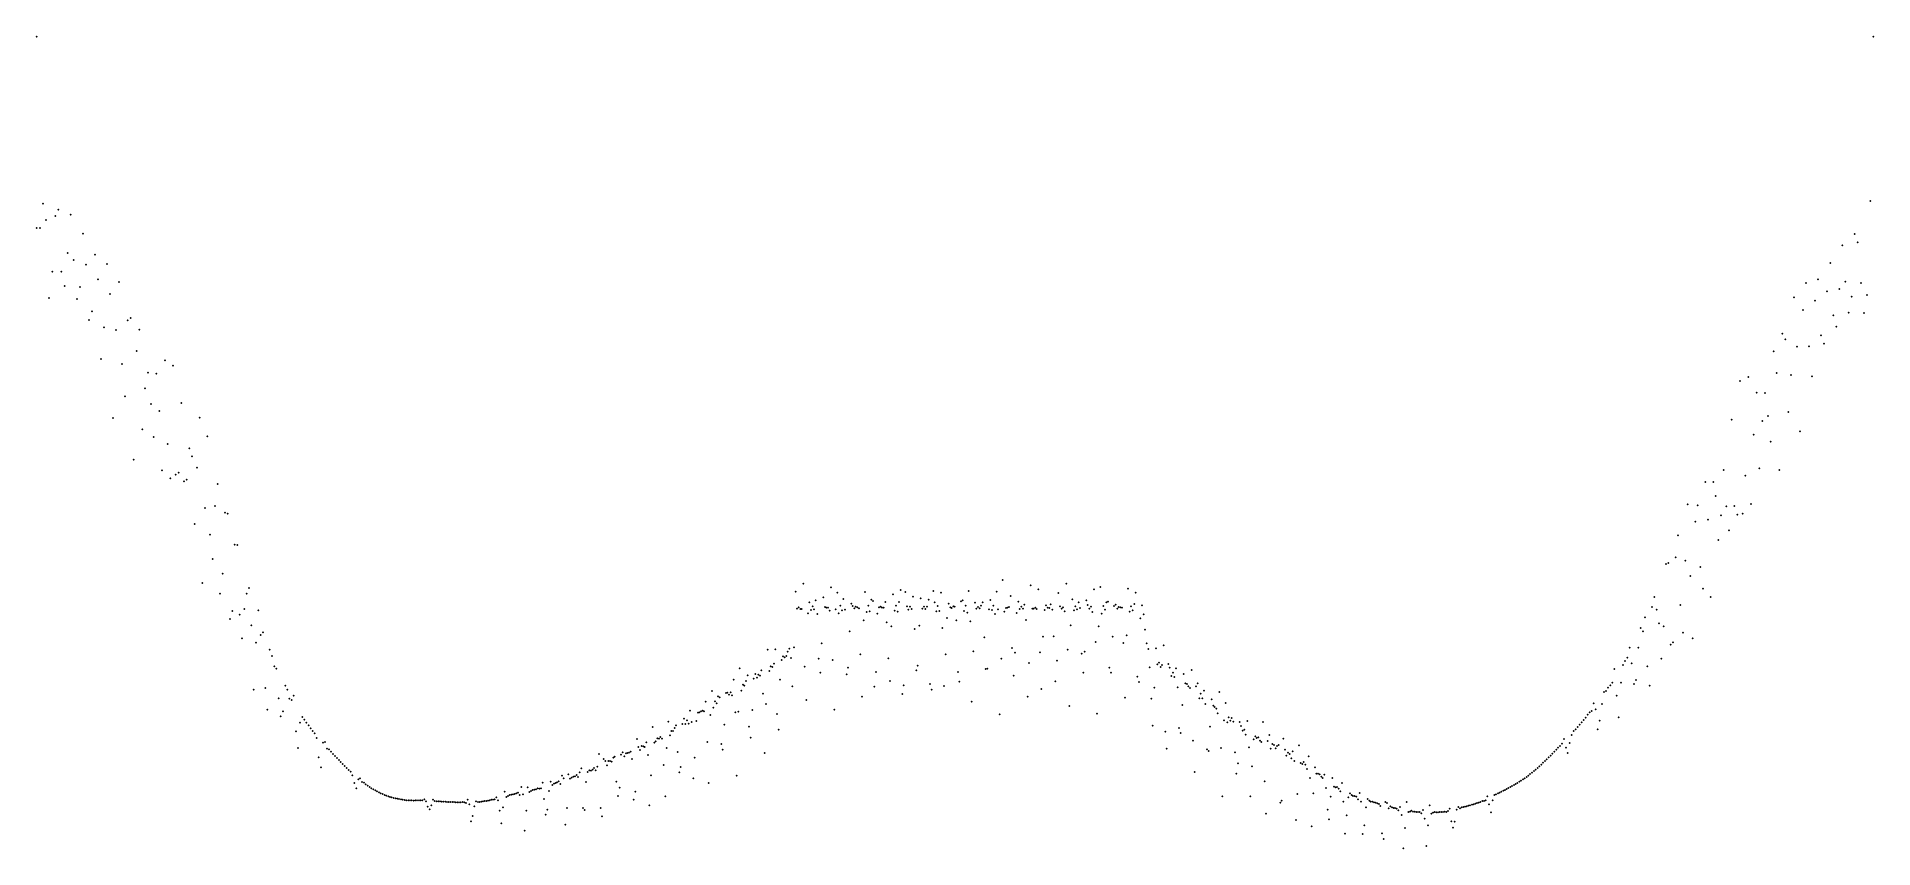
# Model space of a CAD drawing. Header units: metres. Extents: x 0 to 359, y 54 to 213.
import ezdxf

# ---------------------------------------------------------------- set-up
doc = ezdxf.new("R2010")
doc.units = ezdxf.units.M

msp = doc.modelspace()

# ---------------------------------------------------------------- linework, layer by layer
for p in [(0, 213.24), (359.39, 213.24), (1.21, 180.57), (358.79, 181.09), (1.82, 177.37), (3.63, 178.16), (4.24, 179.36), (6.65, 178.42), (0, 175.77), (0.61, 175.77), (9.04, 174.72), (355.76, 174.6), (356.37, 173.01), (6.04, 170.92), (7.25, 169.56), (11.42, 170.56), (350.96, 168.98), (353.35, 172.41), (3.03, 167.28), (4.84, 167.26), (9.64, 168.61), (12.01, 165.73), (13.77, 168.78), (348.58, 165.78), (2.42, 162.11), (5.44, 164.43), (7.85, 161.93), (8.44, 164.22), (14.36, 162.89), (16.1, 165.26), (343.9, 162.24), (346.23, 165.03), (350.36, 163.37), (352.75, 163.85), (353.96, 165.31), (355.16, 162.38), (356.97, 165.02), (358.18, 162.66), (10.83, 159.46), (18.39, 158.19), (345.64, 159.77), (347.99, 161.58), (351.56, 158.72), (354.56, 159.24), (357.58, 159.16), (10.23, 157.82), (13.19, 156.33), (15.52, 155.83), (17.82, 157.73), (20.09, 155.88), (341.6, 155.14), (349.17, 154.81), (352.15, 156.5), (19.53, 151.71), (339.9, 151.67), (342.17, 153.99), (344.48, 152.57), (346.81, 152.61), (349.77, 153.15), (12.6, 150.16), (16.67, 149.18), (21.77, 147.5), (25.07, 149.87), (26.68, 148.84), (340.47, 147.39), (21.21, 144.39), (23.43, 147.28), (333.3, 145.87), (334.92, 146.61), (343.32, 147.03), (347.4, 146.78), (17.25, 142.83), (22.33, 141.34), (28.27, 141.56), (336.56, 143.58), (338.22, 143.5), (14.94, 138.63), (23.98, 139.98), (31.9, 138.7), (331.71, 138.3), (337.66, 138.03), (338.78, 139.03), (342.75, 139.78), (20.65, 136.42), (22.88, 134.86), (25.61, 133.55), (33.41, 135.05), (336.01, 135.33), (339.34, 133.97), (345.06, 136.02), (18.96, 130.46), (29.84, 132.67), (30.36, 131.1), (24.52, 128.37), (26.15, 126.77), (27.22, 127.49), (27.75, 127.94), (28.8, 126.23), (29.32, 126.56), (31.39, 128.89), (326.55, 126.11), (328.07, 126.1), (330.13, 128.44), (334.38, 127.35), (337.11, 128.76), (341.03, 128.43), (35.39, 125.69), (328.58, 123.32), (32.91, 121.02), (34.9, 121.36), (36.85, 120.09), (37.34, 119.91), (323.1, 121.74), (325.06, 121.52), (327.06, 118.73), (329.61, 119.58), (330.65, 121.35), (332.23, 121.36), (332.77, 119.66), (333.84, 119.9), (335.46, 121.78), (30.88, 117.87), (33.91, 115.78), (321.18, 115.66), (324.56, 118.33), (331.18, 116.63), (38.76, 113.82), (39.24, 113.72), (329.1, 114.74), (34.41, 111.02), (36.37, 108.17), (318.83, 110), (319.29, 110.21), (320.7, 111.35), (322.61, 110.67), (325.55, 109.45), (32.41, 106.3), (35.88, 104.23), (41.1, 104.23), (41.56, 105.35), (148.49, 104.63), (150, 106.17), (155.45, 105.47), (156.66, 104.41), (162.11, 104.52), (169.07, 104.97), (169.98, 104.57), (175.43, 104.73), (176.94, 104.42), (182.39, 104.77), (187.84, 104.59), (189.05, 106.9), (194.49, 105.84), (196.01, 105.1), (199.94, 104.37), (201.46, 106.15), (206.9, 105.09), (208.11, 105.53), (213.56, 105.21), (215.08, 104.41), (323.58, 107.69), (326.05, 105.18), (38.29, 100.8), (40.64, 101.25), (43.37, 100.94), (148.79, 101.26), (149.09, 101.54), (149.4, 101.24), (149.7, 101.25), (151.21, 102.5), (151.52, 101.02), (151.82, 101.75), (152.12, 101.15), (152.42, 102.91), (153.94, 103.49), (154.24, 101.62), (154.54, 101.46), (154.84, 101.46), (155.15, 100.9), (156.36, 101.14), (157.27, 101.9), (157.57, 100.94), (157.87, 103.19), (158.17, 101.09), (159.38, 102.29), (159.69, 101.81), (159.99, 101.36), (160.29, 101.65), (160.6, 101.55), (160.9, 101.32), (162.71, 101.86), (163.02, 100.76), (163.32, 103.08), (163.62, 102.8), (164.83, 101.56), (165.14, 101.65), (165.44, 101.45), (165.74, 101.51), (166.04, 102.58), (167.56, 104.12), (167.86, 100.92), (168.16, 101.85), (168.46, 100.69), (168.77, 102.58), (170.28, 101.74), (170.58, 101.07), (170.89, 101.71), (171.19, 101.2), (171.49, 103.63), (173, 103.32), (173.31, 101.26), (173.61, 101.65), (173.91, 101.24), (174.22, 101.68), (174.52, 103.04), (175.73, 102.52), (176.03, 100.77), (176.33, 101.82), (176.64, 100.85), (178.45, 102.28), (178.76, 101.55), (179.06, 101.41), (179.36, 101.76), (179.66, 101.67), (180.87, 102.69), (181.18, 102.95), (181.48, 100.85), (181.78, 101.85), (183.6, 102.44), (183.9, 101.28), (184.2, 101.64), (184.51, 101.34), (184.81, 101.85), (185.11, 102.51), (186.32, 101.13), (186.62, 103), (186.93, 101.02), (187.23, 101.9), (188.14, 101.14), (189.35, 100.71), (189.65, 101.4), (189.95, 101.48), (190.26, 101.61), (190.56, 103.78), (192.07, 102.67), (192.38, 101.22), (192.68, 101.67), (192.98, 101.29), (193.28, 102.06), (194.8, 101.27), (195.1, 101.3), (195.4, 101.48), (195.7, 101.23), (197.22, 101.02), (197.52, 101.93), (197.82, 101.51), (198.13, 101.39), (198.43, 102.11), (198.73, 101.1), (200.24, 101.75), (200.55, 101.29), (200.85, 101.53), (201.15, 100.74), (202.67, 103.11), (202.97, 100.93), (203.27, 101.75), (203.57, 101.18), (203.88, 102.53), (204.18, 101.43), (205.39, 102.9), (205.69, 102.03), (206, 101.29), (206.3, 101.66), (206.6, 100.63), (208.72, 101.79), (209.02, 101.08), (209.32, 102.53), (209.63, 102.67), (210.84, 101.82), (211.14, 102.05), (211.44, 101.31), (211.75, 101.64), (212.05, 101.57), (212.35, 101.51), (213.86, 100.72), (214.17, 101.73), (214.47, 100.99), (214.77, 102.22), (216.29, 101.97), (316.09, 101.59), (316.54, 103.6), (316.99, 101.07), (321.65, 102.02), (327.56, 103.56), (37.81, 99.27), (39.71, 100.11), (42.02, 98), (150.91, 100.39), (152.73, 100.23), (156.96, 100.36), (161.81, 99.01), (162.41, 100.61), (164.53, 100.33), (166.35, 98.58), (167.25, 97.85), (171.79, 97.33), (172.7, 97.93), (177.24, 97.47), (178.15, 99.43), (179.97, 98.98), (182.08, 100.53), (182.69, 98.83), (187.53, 100.27), (191.77, 100.46), (193.59, 99.06), (202.36, 98.04), (207.81, 97.81), (208.42, 100.34), (215.98, 99.42), (216.59, 100.18), (216.89, 97.17), (313.87, 97.48), (314.75, 99.58), (317.45, 98.4), (318.37, 97.85), (40.17, 95.48), (42.92, 94.61), (43.82, 96.14), (44.27, 96.63), (147.28, 93.46), (148.19, 93.75), (153.63, 94.48), (159.08, 96.83), (185.41, 95.7), (190.86, 93.57), (196.92, 95.82), (199.03, 95.84), (207.21, 94.78), (210.54, 95.79), (212.65, 94.59), (213.26, 96.09), (217.19, 94.47), (219.01, 93.5), (220.52, 94.11), (311.7, 93.64), (313.43, 93.67), (314.31, 96.87), (319.76, 94.26), (320.23, 94.71), (322.13, 96.59), (324.07, 95.5), (45.59, 93.28), (46.03, 92.01), (46.47, 89.98), (143.04, 93.29), (143.65, 89.97), (143.95, 89.86), (144.25, 90.54), (144.55, 93.3), (145.76, 91.27), (146.07, 91.96), (146.37, 91.79), (146.67, 92), (146.98, 92.88), (147.58, 91.64), (150.3, 89.95), (153.03, 91.5), (155.75, 91.27), (161.2, 92.38), (166.65, 91.54), (172.4, 90.16), (177.85, 92.33), (183.3, 92.91), (188.74, 91.48), (191.47, 92.7), (194.19, 90.63), (196.31, 92.75), (199.64, 91.12), (201.76, 93.29), (204.48, 92.49), (205.09, 92.9), (217.5, 93.37), (219.31, 90.37), (219.62, 90.71), (219.92, 89.88), (220.22, 90.26), (221.43, 90.44), (310.42, 90.29), (310.84, 91.03), (311.27, 91.67), (312.13, 90.57), (315.19, 90.02), (317.91, 91.53), (46.9, 89.55), (136.37, 87.39), (137.59, 89.61), (138.19, 86.42), (138.8, 87.16), (139.1, 88.26), (140.31, 87.6), (140.62, 88.47), (140.92, 87.81), (141.22, 88.35), (141.53, 88.2), (141.83, 89.23), (143.34, 89.1), (145.46, 87.36), (153.33, 88.75), (158.48, 88.43), (158.78, 89.73), (164.23, 88.88), (166.95, 87.15), (169.68, 86.28), (172.1, 89.21), (174.82, 86.57), (180.27, 88.89), (180.57, 87), (185.72, 89.45), (186.02, 89.55), (191.16, 88.2), (199.34, 87.08), (204.78, 88.78), (209.93, 89.72), (210.23, 88.75), (215.38, 87.95), (215.68, 86.9), (217.8, 89.82), (221.73, 89.76), (222.04, 88.13), (222.34, 88.74), (222.64, 87.93), (222.95, 89.6), (224.46, 88.52), (224.76, 86.64), (225.07, 86.57), (225.98, 89.25), (227.19, 86.67), (307.92, 86.28), (308.33, 86.77), (308.74, 89.45), (310, 86.78), (312.56, 86.54), (312.99, 87.32), (42.47, 85.45), (44.71, 85.77), (47.33, 83.76), (48.62, 86.19), (49.04, 85.42), (49.46, 83.66), (49.88, 83.44), (50.3, 84.25), (130.91, 83.06), (132.12, 85.15), (132.73, 83.13), (133.04, 82.76), (133.34, 84.11), (133.64, 83.96), (134.86, 84.76), (135.16, 84.87), (135.46, 84.48), (135.77, 84.94), (136.07, 84.3), (137.89, 85.22), (138.5, 86.21), (142.13, 84.68), (147.88, 86.11), (150.61, 83.42), (161.5, 84.07), (163.92, 85.99), (169.37, 84.56), (175.12, 85.42), (177.54, 86.14), (182.99, 83.07), (193.89, 84.09), (196.61, 85.57), (212.96, 83.86), (218.1, 83.69), (218.71, 85.8), (223.25, 85.88), (225.37, 86.1), (225.67, 85.76), (226.88, 86.08), (227.49, 83.71), (227.79, 84.67), (228.1, 83.71), (228.4, 85.24), (229.92, 83.54), (231.44, 84.97), (232.65, 82.8), (304.68, 82.78), (306.69, 84.96), (307.1, 85.14), (307.51, 85.81), (309.16, 84.28), (315.64, 86.19), (45.15, 81.54), (47.76, 80.2), (48.19, 81.22), (51.96, 80.07), (52.37, 79.59), (123.59, 79.19), (126.64, 79.76), (127.25, 79.44), (127.86, 81.33), (128.17, 79.12), (129.08, 79.27), (129.39, 80.96), (129.69, 81), (130, 81.21), (130.3, 81.35), (130.6, 81.22), (131.82, 80.49), (132.43, 81.88), (136.68, 81), (137.28, 81.11), (140.01, 81.47), (142.74, 82.6), (144.86, 80.67), (156.06, 81.52), (188.44, 80.6), (202.06, 82.22), (207.51, 80.76), (224.16, 82.46), (228.7, 82.64), (230.22, 82.33), (230.53, 82.01), (230.83, 81.69), (231.13, 80.83), (232.35, 79.4), (233.26, 80), (233.56, 79.39), (233.87, 79.87), (234.17, 79.15), (235.39, 79.1), (236.91, 79.33), (239.97, 79.13), (302.7, 79.52), (303.09, 79.98), (303.49, 80.52), (303.88, 80.98), (304.28, 81.25), (305.07, 81.56), (305.88, 79.36), (306.28, 82.61), (309.58, 80.02), (50.72, 77.25), (51.55, 78.97), (52.78, 78.96), (53.19, 78.42), (53.59, 77.87), (54, 77.36), (54.4, 76.86), (54.8, 75.95), (117.45, 75.78), (120.53, 78.13), (121.45, 75.91), (121.75, 75.86), (122.06, 76.15), (122.37, 75.85), (123.9, 76.5), (124.2, 77.35), (124.51, 77.35), (124.81, 77.91), (125.12, 78.44), (126.34, 78.71), (126.95, 78.69), (127.56, 78.8), (134.55, 78.56), (139.41, 78.21), (139.71, 76.02), (145.16, 77.59), (218.4, 78.37), (220.83, 77.22), (223.55, 77.91), (223.85, 76.93), (226.28, 75.48), (229.61, 78.17), (232.96, 79.05), (235.69, 78.34), (236, 77.4), (236.3, 77.57), (236.61, 76.64), (238.13, 75.73), (238.44, 76.31), (238.74, 75.96), (239.05, 76.08), (241.19, 76.56), (243.95, 75.81), (298.86, 75.78), (300.38, 76.57), (300.76, 77.36), (301.15, 77.64), (301.53, 78.13), (301.92, 78.59), (302.31, 79.05), (305.48, 77.65), (51.14, 74.04), (55.2, 72.21), (55.99, 75.04), (56.39, 75.2), (56.78, 73.89), (57.18, 73.78), (57.57, 73.31), (57.96, 72.86), (58.34, 72.46), (58.73, 72.05), (110.01, 72.84), (112.81, 72.1), (113.12, 72.29), (114.36, 72.71), (114.67, 73.19), (114.98, 72.41), (115.29, 72.95), (115.6, 73.03), (115.91, 73.13), (116.22, 73.28), (117.76, 74.22), (118.07, 73.6), (118.37, 74.38), (118.68, 74.37), (118.99, 74.19), (119.3, 75.14), (119.6, 72.67), (120.83, 75.06), (121.14, 75.32), (123.28, 74.02), (125.42, 73.22), (128.78, 72.15), (131.21, 75.18), (133.95, 74.82), (134.25, 73.71), (142.43, 73.04), (221.13, 73.85), (229.01, 73.76), (229.31, 73.44), (231.74, 74.04), (234.48, 73.14), (237.22, 74.13), (239.36, 75.42), (239.66, 75.16), (240.88, 75.38), (241.5, 73.89), (241.8, 74.77), (242.11, 74.63), (242.42, 73.95), (242.72, 74.38), (243.03, 74.57), (244.26, 73.7), (244.56, 72.52), (244.87, 73.13), (245.18, 72.82), (245.49, 71.98), (245.8, 73.33), (247.03, 74.51), (248.88, 72.41), (295.88, 72.17), (296.25, 72.54), (296.62, 72.91), (296.99, 73.28), (297.36, 73.66), (297.73, 74.09), (298.11, 74.38), (298.48, 74.83), (299.24, 74.11), (299.62, 73.06), (300, 74.96), (55.6, 70.23), (59.12, 71.65), (59.5, 71.25), (59.89, 70.86), (60.27, 70.48), (60.65, 70.07), (61.03, 69.72), (61.41, 69.4), (61.79, 68.65), (102.79, 68.61), (104.06, 68.85), (105, 68.43), (105.32, 68.48), (105.63, 68.72), (105.95, 68.35), (106.26, 69.25), (106.57, 70.04), (107.83, 69.33), (108.14, 69.62), (108.45, 69.56), (108.77, 69.75), (109.08, 70.1), (109.39, 69.64), (109.7, 70.33), (110.95, 71.86), (111.26, 71.47), (111.57, 70.65), (111.88, 71.44), (112.19, 71.49), (112.5, 71.34), (116.52, 71.86), (120.22, 68.69), (122.67, 70.66), (125.73, 69.26), (126.03, 70.32), (136.98, 68.57), (226.58, 69.33), (234.78, 68.98), (235.09, 70.99), (237.83, 70.43), (246.1, 71.5), (247.34, 71.06), (247.64, 70.85), (247.95, 71.24), (248.26, 70.74), (248.57, 69.93), (250.12, 70.22), (250.43, 68.99), (250.74, 68.96), (251.05, 68.83), (251.36, 68.43), (251.98, 68.77), (291.54, 68.35), (291.89, 68.62), (292.25, 68.9), (292.61, 69.19), (292.97, 69.49), (293.33, 69.8), (293.69, 70.11), (294.05, 70.44), (294.42, 70.77), (294.78, 71.11), (295.15, 71.46), (295.51, 71.81), (62.16, 67.19), (62.54, 66.13), (62.91, 67.86), (63.29, 68.1), (63.66, 67.38), (64.03, 67.2), (64.4, 66.92), (64.77, 66.64), (65.14, 66.39), (65.51, 66.15), (65.87, 65.92), (66.24, 65.7), (66.6, 65.5), (66.97, 65.31), (67.33, 65.14), (67.69, 64.98), (68.06, 64.83), (68.42, 64.69), (91.57, 65.44), (92.55, 64.83), (92.87, 64.85), (93.2, 64.96), (93.52, 65.01), (93.84, 65.15), (94.17, 65.25), (94.49, 64.83), (94.81, 66.4), (95.13, 64.96), (96.1, 66.3), (96.42, 65.41), (96.74, 65.62), (97.06, 65.81), (97.38, 65.83), (97.7, 65.92), (98.02, 66.09), (98.34, 66.03), (98.66, 66.15), (98.98, 67.22), (100.26, 65.59), (100.57, 67.44), (100.89, 66.74), (101.21, 67), (101.53, 67.14), (101.84, 67.26), (102.16, 67.48), (102.48, 66.98), (103.11, 68.05), (104.37, 68.02), (104.69, 68.18), (107.51, 67.38), (113.43, 67.43), (114.05, 66.26), (117.14, 65.47), (128.47, 68.07), (131.52, 67.17), (240.27, 67.47), (246.72, 65), (249.19, 68.12), (249.81, 65.17), (251.67, 68.14), (252.29, 66.18), (253.54, 68.12), (253.85, 66.45), (254.16, 66.34), (254.47, 66.4), (254.78, 66.02), (255.09, 65.5), (255.41, 67.19), (256.97, 65.17), (257.29, 64.81), (258.86, 65.19), (285.25, 64.82), (285.59, 64.94), (285.94, 65.12), (286.28, 65.29), (286.63, 65.46), (286.97, 65.64), (287.32, 65.82), (287.67, 66.01), (288.01, 66.2), (288.36, 66.39), (288.71, 66.58), (289.06, 66.78), (289.41, 66.98), (289.77, 67.19), (290.12, 67.4), (290.47, 67.62), (290.83, 67.86), (291.18, 68.1), (68.78, 64.57), (69.14, 64.45), (69.49, 64.34), (69.85, 64.24), (70.21, 64.15), (70.57, 64.07), (70.92, 64), (71.28, 63.94), (71.63, 63.88), (71.98, 63.83), (72.34, 63.8), (72.69, 63.77), (73.04, 63.75), (73.39, 63.74), (73.74, 63.73), (74.09, 63.74), (74.44, 63.74), (74.79, 63.77), (75.14, 63.77), (75.48, 63.74), (75.83, 63.95), (76.18, 63.6), (76.52, 62.56), (76.87, 61.99), (77.21, 62.81), (77.55, 63.88), (77.9, 63.61), (78.24, 63.57), (78.58, 63.6), (78.92, 63.56), (79.26, 63.53), (79.6, 63.51), (79.94, 63.49), (80.28, 63.47), (80.62, 63.45), (80.96, 63.44), (81.3, 63.42), (81.64, 63.41), (81.97, 63.4), (82.31, 63.4), (82.65, 63.4), (82.98, 63.38), (83.32, 63.41), (83.65, 63.4), (83.99, 63.22), (84.32, 63.93), (84.65, 62.98), (85.65, 62.58), (85.98, 63.55), (86.32, 63.44), (86.65, 63.43), (86.98, 63.52), (87.31, 63.55), (87.64, 63.61), (87.97, 63.66), (88.3, 63.72), (88.63, 63.79), (88.95, 63.87), (89.28, 63.93), (89.61, 63.99), (89.94, 64.33), (90.27, 63.75), (90.59, 61.76), (91.24, 62.38), (91.9, 64.44), (92.22, 64.62), (95.78, 61.74), (99.3, 64.06), (99.94, 61.95), (103.74, 62.24), (106.89, 62.25), (107.2, 61.9), (110.33, 62.28), (113.74, 64.63), (116.83, 63.9), (119.91, 62.76), (122.98, 64.55), (232.04, 64.54), (237.52, 64.55), (240.58, 61.14), (243.34, 63.34), (243.64, 63.72), (252.6, 61.96), (253.22, 64.5), (255.72, 63.52), (256.66, 64.34), (257.6, 64.63), (257.91, 64.61), (258.23, 64.47), (258.54, 63.96), (259.17, 63.49), (260.11, 62.43), (260.43, 64.04), (260.75, 63.73), (261.06, 63.52), (261.38, 63.51), (261.69, 63.38), (262.01, 63.3), (262.33, 63.17), (262.64, 63.08), (262.96, 62.67), (263.91, 63.45), (264.23, 63.26), (264.55, 62.21), (264.87, 62.59), (265.19, 62.41), (265.51, 62.27), (265.83, 62.24), (266.14, 62.17), (266.46, 61.79), (266.78, 62.47), (268.07, 63.44), (268.39, 61.48), (268.71, 61.55), (269.03, 61.73), (269.35, 61.56), (269.68, 61.55), (270, 61.5), (270.32, 61.49), (270.65, 61.48), (270.97, 61.22), (271.29, 61.85), (272.59, 62.82), (272.92, 61.17), (273.24, 61.34), (273.57, 61.5), (273.9, 61.4), (274.22, 61.44), (274.55, 61.46), (274.88, 61.47), (275.21, 61.51), (275.53, 61.58), (275.86, 61.49), (276.19, 61.7), (276.52, 62.14), (277.84, 61.93), (278.17, 62.49), (278.51, 62.18), (278.84, 62.37), (279.17, 62.45), (279.51, 62.51), (279.84, 62.61), (280.17, 62.7), (280.51, 62.79), (280.84, 62.89), (281.18, 62.99), (281.52, 63.1), (281.85, 63.22), (282.19, 63.33), (282.53, 63.44), (282.87, 63.61), (283.2, 63.67), (283.54, 63.74), (283.88, 64.52), (284.22, 63.01), (284.57, 61.4), (284.91, 63.77), (84.99, 59.69), (85.32, 60.69), (90.92, 59.24), (95.46, 57.83), (99.62, 60.94), (103.43, 58.99), (110.64, 60.65), (246.41, 59.89), (249.5, 58.7), (252.91, 60.05), (256.35, 60.86), (259.8, 58.9), (267.1, 60.89), (267.75, 58.35), (271.62, 60.16), (272.27, 58.85), (276.85, 59.64), (277.18, 58.39), (277.51, 59.62), (256.03, 57.22), (259.48, 57.2), (263.28, 57.34), (263.6, 56.17), (267.43, 54.38), (271.94, 54.81)]:
    msp.add_point(p)

doc.saveas('drawing.dxf')
